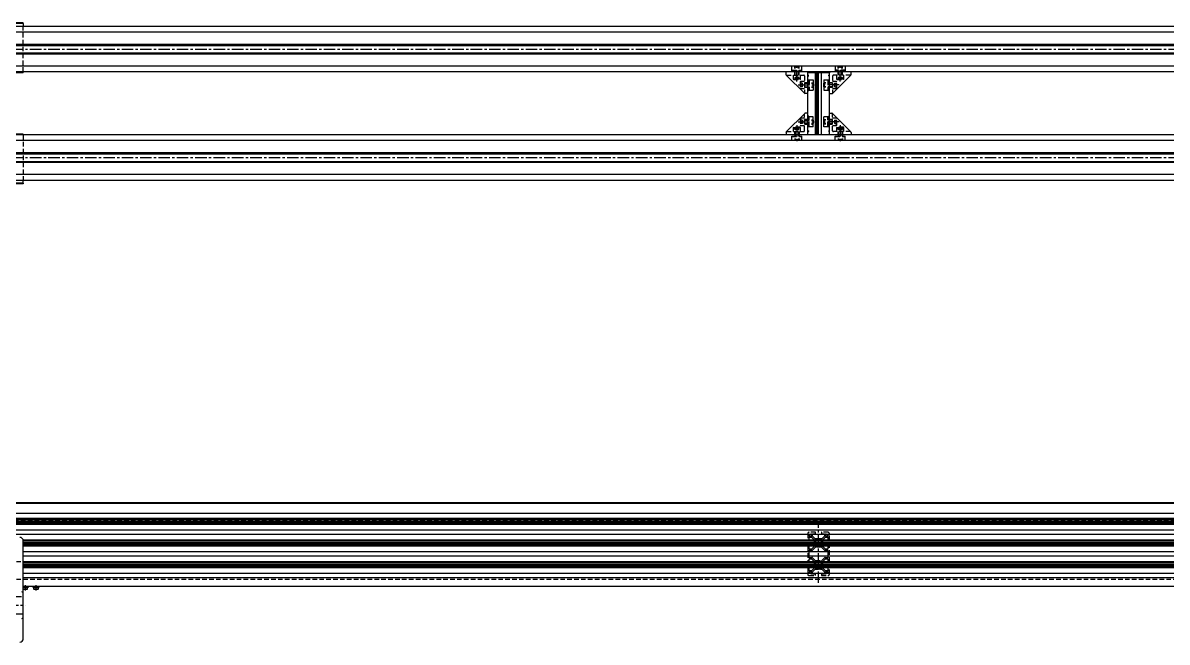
# Model space of a CAD drawing. Extents: x -2 to 4482, y -8 to 1007.
# Drawn here: x 1562 to 3145, y 115 to 972 of the extents above; entities that cross this region are included whole.
import ezdxf

# ---------------------------------------------------------------- set-up
doc = ezdxf.new("R2010")
doc.units = 0
doc.header["$LTSCALE"] = 0.5
doc.linetypes.add('CENTER', pattern=[50.8, 31.75, -6.35, 6.35, -6.35])
doc.linetypes.add('DASHED', pattern=[19.05, 12.7, -6.35])
for name, color, linetype in [('MSM_CENTER', 1, 'CENTER'), ('MSM_CONTINUOUS', 7, 'CONTINUOUS'), ('MSM_DASHED', 4, 'DASHED')]:
    doc.layers.add(name, color=color, linetype=linetype)

msp = doc.modelspace()

# ---------------------------------------------------------------- linework, layer by layer
at = {"layer": 'MSM_CENTER'}
for p, q in [((860.8, 935.5), (4010.8, 935.5)), ((2632.8, 890.6), (2632.8, 914.4)), ((2692.8, 890.6), (2692.8, 914.4)), ((2634.4, 886), (2658.2, 886)), ((2691.2, 886), (2667.4, 886)), ((2632.8, 830.4), (2632.8, 806.6)), ((2634.4, 835), (2658.2, 835)), ((2691.2, 835), (2667.4, 835)), ((2692.8, 830.4), (2692.8, 806.6)), ((860.8, 785.5), (4010.8, 785.5)), ((2662.8, 197), (2662.8, 277)), ((2627.5, 252), (2656.2, 252)), ((2669.4, 252), (2698, 252)), ((2627.5, 222), (2656.2, 222)), ((2698, 222), (2669.4, 222)), ((1565.3, 194), (1565.3, 186.4)), ((1580.3, 194), (1580.3, 186.4)), ((1544.6, 178.3), (1563.5, 178.3)), ((1540.1, 166.3), (1565.5, 166.3)), ((1546.4, 154.3), (1563.2, 154.3))]:
    msp.add_line(p, q, dxfattribs=at)
at = {"layer": 'MSM_CONTINUOUS'}
for p, q in [((4008.8, 967), (862.8, 967)), ((1562.8, 971), (1252.8, 971)), ((1562.8, 972), (1547.8, 972)), ((1562.7, 971.1), (1562.7, 971)), ((1562.8, 971.1), (1562.7, 971.1)), ((1562.8, 971.1), (1562.8, 972)), ((1562.8, 971), (1562.8, 967)), ((3889.3, 959), (982.3, 959)), ((3896.8, 942.2), (974.8, 942.2)), ((1045.4, 940.6), (3969.3, 940.6)), ((3896.8, 928.7), (974.8, 928.7)), ((1045.4, 930.3), (3969.3, 930.3)), ((4008.8, 904), (862.8, 904)), ((3889.3, 912), (982.3, 912)), ((1562.8, 903), (1252.8, 903)), ((1562.8, 903), (1562.8, 904)), ((2617.8, 900.7), (2617.8, 904)), ((2647.8, 817), (2647.8, 904)), ((2677.8, 903), (2647.8, 903)), ((2658.8, 817), (2658.8, 903)), ((2660.3, 817), (2660.3, 903)), ((2661.6, 817), (2661.6, 903)), ((2662.8, 817), (2662.8, 903)), ((2666.8, 817), (2666.8, 903)), ((2677.8, 904), (2677.8, 903)), ((2677.8, 817), (2677.8, 903)), ((2707.8, 900.7), (2707.8, 904)), ((2643.6, 874.3), (2618.1, 899.8)), ((2681.9, 874.3), (2707.4, 899.8)), ((2647.8, 874), (2644.5, 874)), ((2677.8, 874), (2681, 874)), ((2643.6, 846.6), (2618.1, 821.1)), ((2647.8, 847), (2644.5, 847)), ((2677.8, 847), (2681, 847)), ((2681.9, 846.6), (2707.4, 821.1)), ((4008.8, 817), (862.8, 817)), ((3889.3, 809), (982.3, 809)), ((1562.8, 818), (1252.8, 818)), ((1562.8, 818), (1562.8, 817)), ((2617.8, 820.2), (2617.8, 817)), ((2707.8, 820.2), (2707.8, 817)), ((3896.8, 792.2), (974.8, 792.2)), ((3896.8, 778.7), (974.8, 778.7)), ((1045.4, 790.6), (3969.3, 790.6)), ((1045.4, 780.3), (3969.3, 780.3)), ((3889.3, 762), (982.3, 762)), ((4008.8, 754), (862.8, 754)), ((1562.8, 750), (1199.8, 750)), ((1562.8, 749), (1547.8, 749)), ((1562.7, 750), (1562.7, 749.9)), ((1562.7, 749.9), (1562.8, 749.9)), ((1562.8, 750), (1562.8, 754)), ((1562.8, 749.9), (1562.8, 749)), ((3982.8, 307), (888.8, 307)), ((930.8, 308.3), (3940.8, 308.3)), ((3874.8, 293), (996.8, 293)), ((3808.8, 286), (1062.8, 286)), ((3808.8, 285.5), (1062.8, 285.5)), ((3808.8, 285), (1062.8, 285)), ((3808.8, 284.5), (1062.8, 284.5)), ((3808.8, 282.5), (1062.8, 282.5)), ((3808.8, 282), (1062.8, 282)), ((3808.8, 281.5), (1062.8, 281.5)), ((3808.8, 279.5), (1062.8, 279.5)), ((3808.8, 279), (1062.8, 279)), ((3808.8, 278.5), (1062.8, 278.5)), ((3808.8, 278), (1062.8, 278)), ((3808.8, 270), (1062.8, 270)), ((3808.8, 264), (1062.8, 264)), ((3808.8, 256), (1562.7, 256)), ((3808.8, 255.5), (1562.7, 255.5)), ((1562.8, 120), (1562.8, 255)), ((3808.8, 255), (1562.8, 255)), ((3808.8, 254.5), (1562.8, 254.5)), ((3808.8, 252.5), (1562.8, 252.5)), ((3808.8, 252), (1562.8, 252)), ((3808.8, 251.5), (1562.8, 251.5)), ((3808.8, 249.5), (1562.8, 249.5)), ((3808.8, 249), (1562.8, 249)), ((3808.8, 248.5), (1562.8, 248.5)), ((3808.8, 248), (1562.8, 248)), ((3808.8, 240), (1562.8, 240)), ((3808.8, 234), (1562.8, 234)), ((3808.8, 226), (1562.8, 226)), ((3808.8, 225.5), (1562.8, 225.5)), ((3808.8, 225), (1562.8, 225)), ((3808.8, 224.5), (1562.8, 224.5)), ((3808.8, 222.5), (1562.8, 222.5)), ((3808.8, 222), (1562.8, 222)), ((3808.8, 221.5), (1562.8, 221.5)), ((3808.8, 219.5), (1562.8, 219.5)), ((3808.8, 219), (1562.8, 219)), ((3808.8, 218.5), (1562.8, 218.5)), ((3808.8, 218), (1562.8, 218)), ((3808.8, 210), (1562.8, 210)), ((3808.8, 204), (1562.8, 204)), ((3808.8, 192), (1562.8, 192)), ((1562.8, 191.2), (1569.8, 191.2)), ((1568.8, 188.8), (1568.8, 191.2)), ((1569.8, 191.2), (1569.8, 192)), ((1575.8, 192), (1575.8, 191.2)), ((1575.8, 191.2), (1584.8, 191.2)), ((1576.8, 191.2), (1576.8, 188.8)), ((1583.8, 188.8), (1583.8, 191.2)), ((1584.8, 191.2), (1584.8, 192)), ((1562.8, 188.8), (1568.8, 188.8)), ((1562.8, 188.4), (1568.4, 188.4)), ((1568.4, 188.4), (1568.8, 188.8)), ((1576.8, 188.8), (1583.8, 188.8)), ((1576.8, 188.8), (1577.2, 188.4)), ((1577.2, 188.4), (1583.4, 188.4)), ((1583.4, 188.4), (1583.8, 188.8))]:
    msp.add_line(p, q, dxfattribs=at)
for centre, radius, start, end in [((2619, 900.7), 1.25, 180, 225), ((2706.5, 900.7), 1.25, 315, 0), ((2644.5, 875.2), 1.25, 225, 270), ((2681, 875.2), 1.25, 270, 315), ((2644.5, 845.7), 1.25, 90, 135), ((2681, 845.7), 1.25, 45, 90), ((2619, 820.2), 1.25, 135, 180), ((2706.5, 820.2), 1.25, 0, 45), ((1557.8, 255), 5, 0, 90), ((1560.8, 182.8), 2, 0, 90), ((1560.8, 149.8), 2, 270, 0), ((1557.8, 120), 5, 270, 0)]:
    msp.add_arc(centre, radius, start, end, dxfattribs=at)
at = {"layer": 'MSM_DASHED'}
for p, q in [((1562.8, 904.1), (1562.8, 966.9)), ((2625.8, 905.7), (2625.8, 912)), ((2625.8, 906.5), (2639.8, 906.5)), ((2625.8, 905.7), (2639.8, 905.7)), ((2629.7, 904), (2629.7, 899.5)), ((2629.8, 899.5), (2629.8, 912)), ((2630.3, 911.5), (2629.8, 910.9)), ((2629.8, 910.9), (2635.8, 910.9)), ((2630.3, 899.5), (2630.3, 912)), ((2630.3, 911.5), (2635.2, 911.5)), ((2635.2, 899.5), (2635.2, 912)), ((2635.8, 910.9), (2635.2, 911.5)), ((2635.8, 899.5), (2635.8, 912)), ((2635.9, 899.5), (2635.9, 904)), ((2639.8, 905.7), (2639.8, 912)), ((2685.8, 912), (2685.8, 905.7)), ((2699.8, 906.5), (2685.8, 906.5)), ((2699.8, 905.7), (2685.8, 905.7)), ((2689.7, 904), (2689.7, 899.5)), ((2689.8, 899.5), (2689.8, 912)), ((2690.3, 911.5), (2689.8, 910.9)), ((2689.8, 910.9), (2695.8, 910.9)), ((2690.3, 899.5), (2690.3, 912)), ((2690.3, 911.5), (2695.2, 911.5)), ((2695.2, 899.5), (2695.2, 912)), ((2695.8, 910.9), (2695.2, 911.5)), ((2695.8, 899.5), (2695.8, 912)), ((2695.9, 899.5), (2695.9, 904)), ((2699.8, 912), (2699.8, 905.7)), ((2618.5, 899.5), (2642.3, 899.5)), ((2627.8, 899.5), (2627.8, 894.1)), ((2627.8, 894.1), (2637.8, 894.1)), ((2627.8, 894.1), (2628.4, 893.5)), ((2628.4, 893.5), (2637.2, 893.5)), ((2629.9, 896.5), (2629.9, 893.5)), ((2629.9, 896.5), (2635.7, 896.5)), ((2632.8, 897.1), (2630.3, 896.5)), ((2631.3, 896.5), (2631.3, 893.5)), ((2635.3, 896.5), (2632.8, 897.1)), ((2634.2, 896.5), (2634.2, 893.5)), ((2635.7, 896.5), (2635.7, 893.5)), ((2637.2, 893.5), (2637.8, 894.1)), ((2637.9, 891), (2637.3, 890.4)), ((2637.3, 890.4), (2637.3, 881.6)), ((2640.3, 888.5), (2637.3, 888.5)), ((2637.8, 894.1), (2637.8, 899.5)), ((2643.3, 891), (2637.9, 891)), ((2637.9, 891), (2637.9, 881)), ((2640.3, 888.5), (2640.3, 883.5)), ((2640.9, 886), (2640.3, 888.5)), ((2643.3, 898.5), (2643.3, 874.7)), ((2647.8, 889.1), (2643.3, 889.1)), ((2643.3, 889), (2655.3, 889)), ((2643.3, 888.4), (2655.3, 888.4)), ((2647.8, 899.9), (2648.5, 899.7)), ((2648.5, 898.2), (2647.8, 898.1)), ((2648.8, 898.5), (2648.8, 899.4)), ((2649, 893), (2649, 879)), ((2649, 893), (2655.3, 893)), ((2649.8, 893), (2649.8, 879)), ((2654.7, 889), (2654.7, 883)), ((2655.3, 888.4), (2654.7, 889)), ((2655.3, 893), (2655.3, 879)), ((2655.3, 888.4), (2655.3, 883.5)), ((2670.3, 893), (2670.3, 879)), ((2670.3, 893), (2676.6, 893)), ((2682.3, 889), (2670.3, 889)), ((2670.8, 889), (2670.3, 888.4)), ((2682.3, 888.4), (2670.3, 888.4)), ((2670.3, 883.5), (2670.3, 888.4)), ((2670.8, 883), (2670.8, 889)), ((2675.8, 893), (2675.8, 879)), ((2676.6, 893), (2676.6, 879)), ((2676.8, 898.5), (2676.8, 899.4)), ((2677, 899.7), (2677.8, 899.9)), ((2677.8, 898.1), (2677, 898.2)), ((2682.3, 889.1), (2677.8, 889.1)), ((2682.3, 898.5), (2682.3, 874.7)), ((2687.7, 891), (2682.3, 891)), ((2707, 899.5), (2683.3, 899.5)), ((2685.3, 888.5), (2684.6, 886)), ((2685.3, 888.5), (2688.3, 888.5)), ((2685.3, 883.5), (2685.3, 888.5)), ((2687.7, 881), (2687.7, 891)), ((2688.3, 890.4), (2687.7, 891)), ((2687.8, 899.5), (2687.8, 894.1)), ((2687.8, 894.1), (2688.4, 893.5)), ((2687.8, 894.1), (2697.8, 894.1)), ((2688.3, 881.6), (2688.3, 890.4)), ((2688.4, 893.5), (2697.2, 893.5)), ((2689.9, 896.5), (2689.9, 893.5)), ((2689.9, 896.5), (2695.7, 896.5)), ((2692.8, 897.1), (2690.3, 896.5)), ((2691.3, 896.5), (2691.3, 893.5)), ((2695.3, 896.5), (2692.8, 897.1)), ((2694.2, 896.5), (2694.2, 893.5)), ((2695.7, 896.5), (2695.7, 893.5)), ((2697.2, 893.5), (2697.8, 894.1)), ((2697.8, 894.1), (2697.8, 899.5)), ((2640.3, 886), (2637.3, 886)), ((2640.3, 883.5), (2637.3, 883.5)), ((2637.3, 881.6), (2637.9, 881)), ((2637.9, 881), (2643.3, 881)), ((2640.3, 883.5), (2640.9, 886)), ((2643.3, 883.5), (2655.3, 883.5)), ((2643.3, 883), (2655.3, 883)), ((2643.3, 882.9), (2647.8, 882.9)), ((2647.8, 879.4), (2648.5, 879.2)), ((2648.5, 877.7), (2647.8, 877.6)), ((2648.8, 878), (2648.8, 878.9)), ((2649, 879), (2655.3, 879)), ((2654.7, 883), (2655.3, 883.5)), ((2682.3, 883.5), (2670.3, 883.5)), ((2670.3, 883.5), (2670.8, 883)), ((2682.3, 883), (2670.3, 883)), ((2670.3, 879), (2676.6, 879)), ((2676.8, 878), (2676.8, 878.9)), ((2677, 879.2), (2677.8, 879.4)), ((2677.8, 877.6), (2677, 877.7)), ((2677.8, 882.9), (2682.3, 882.9)), ((2682.3, 881), (2687.7, 881)), ((2684.6, 886), (2685.3, 883.5)), ((2685.3, 886), (2688.3, 886)), ((2685.3, 883.5), (2688.3, 883.5)), ((2687.7, 881), (2688.3, 881.6)), ((2637.9, 840), (2637.3, 839.4)), ((2637.3, 839.4), (2637.3, 830.6)), ((2643.3, 840), (2637.9, 840)), ((2637.9, 840), (2637.9, 830)), ((2643.3, 822.5), (2643.3, 846.2)), ((2647.8, 843.4), (2648.5, 843.2)), ((2648.5, 841.7), (2647.8, 841.6)), ((2648.8, 842.9), (2648.8, 842)), ((2649, 828), (2649, 842)), ((2655.3, 842), (2649, 842)), ((2649.8, 828), (2649.8, 842)), ((2655.3, 828), (2655.3, 842)), ((2676.6, 842), (2670.3, 842)), ((2670.3, 828), (2670.3, 842)), ((2675.8, 828), (2675.8, 842)), ((2676.6, 828), (2676.6, 842)), ((2676.8, 842.9), (2676.8, 842)), ((2677, 843.2), (2677.8, 843.4)), ((2677.8, 841.6), (2677, 841.7)), ((2682.3, 822.5), (2682.3, 846.2)), ((2687.7, 840), (2682.3, 840)), ((2688.3, 839.4), (2687.7, 840)), ((2687.7, 830), (2687.7, 840)), ((2688.3, 830.6), (2688.3, 839.4)), ((2628.4, 827.5), (2627.8, 826.9)), ((2627.8, 826.9), (2627.8, 821.5)), ((2637.8, 826.9), (2627.8, 826.9)), ((2637.2, 827.5), (2628.4, 827.5)), ((2629.9, 824.5), (2629.9, 827.5)), ((2635.7, 824.5), (2629.9, 824.5)), ((2630.3, 824.5), (2632.8, 823.8)), ((2631.3, 824.5), (2631.3, 827.5)), ((2632.8, 823.8), (2635.3, 824.5)), ((2634.2, 824.5), (2634.2, 827.5)), ((2635.7, 824.5), (2635.7, 827.5)), ((2637.8, 826.9), (2637.2, 827.5)), ((2640.3, 837.5), (2637.3, 837.5)), ((2640.3, 835), (2637.3, 835)), ((2640.3, 832.5), (2637.3, 832.5)), ((2637.3, 830.6), (2637.9, 830)), ((2637.8, 821.5), (2637.8, 826.9)), ((2637.9, 830), (2643.3, 830)), ((2640.3, 837.5), (2640.3, 832.5)), ((2640.9, 835), (2640.3, 837.5)), ((2640.3, 832.5), (2640.9, 835)), ((2647.8, 838.1), (2643.3, 838.1)), ((2643.3, 838), (2655.3, 838)), ((2643.3, 837.4), (2655.3, 837.4)), ((2643.3, 832.5), (2655.3, 832.5)), ((2643.3, 832), (2655.3, 832)), ((2643.3, 831.9), (2647.8, 831.9)), ((2655.3, 828), (2649, 828)), ((2654.7, 838), (2654.7, 832)), ((2655.3, 837.4), (2654.7, 838)), ((2654.7, 832), (2655.3, 832.5)), ((2655.3, 837.4), (2655.3, 832.5)), ((2682.3, 838), (2670.3, 838)), ((2670.8, 838), (2670.3, 837.4)), ((2682.3, 837.4), (2670.3, 837.4)), ((2670.3, 832.5), (2670.3, 837.4)), ((2682.3, 832.5), (2670.3, 832.5)), ((2670.3, 832.5), (2670.8, 832)), ((2682.3, 832), (2670.3, 832)), ((2676.6, 828), (2670.3, 828)), ((2670.8, 832), (2670.8, 838)), ((2682.3, 838.1), (2677.8, 838.1)), ((2677.8, 831.9), (2682.3, 831.9)), ((2682.3, 830), (2687.7, 830)), ((2685.3, 837.5), (2684.6, 835)), ((2684.6, 835), (2685.3, 832.5)), ((2685.3, 837.5), (2688.3, 837.5)), ((2685.3, 832.5), (2685.3, 837.5)), ((2685.3, 835), (2688.3, 835)), ((2685.3, 832.5), (2688.3, 832.5)), ((2687.7, 830), (2688.3, 830.6)), ((2688.4, 827.5), (2687.8, 826.9)), ((2697.8, 826.9), (2687.8, 826.9)), ((2687.8, 826.9), (2687.8, 821.5)), ((2697.2, 827.5), (2688.4, 827.5)), ((2689.9, 824.5), (2689.9, 827.5)), ((2695.7, 824.5), (2689.9, 824.5)), ((2690.3, 824.5), (2692.8, 823.8)), ((2691.3, 824.5), (2691.3, 827.5)), ((2692.8, 823.8), (2695.3, 824.5)), ((2694.2, 824.5), (2694.2, 827.5)), ((2695.7, 824.5), (2695.7, 827.5)), ((2697.8, 826.9), (2697.2, 827.5)), ((2697.8, 821.5), (2697.8, 826.9)), ((1562.8, 816.9), (1562.8, 754.1)), ((2618.5, 821.5), (2642.3, 821.5)), ((2625.8, 815.3), (2639.8, 815.3)), ((2625.8, 809), (2625.8, 815.3)), ((2625.8, 814.5), (2639.8, 814.5)), ((2629.7, 821.5), (2629.7, 817)), ((2629.8, 821.5), (2629.8, 809)), ((2635.8, 810), (2629.8, 810)), ((2629.8, 810), (2630.3, 809.5)), ((2630.3, 821.5), (2630.3, 809)), ((2635.2, 809.5), (2630.3, 809.5)), ((2635.2, 821.5), (2635.2, 809)), ((2635.2, 809.5), (2635.8, 810)), ((2635.8, 821.5), (2635.8, 809)), ((2635.9, 817), (2635.9, 821.5)), ((2639.8, 809), (2639.8, 815.3)), ((2647.8, 822.9), (2648.5, 822.7)), ((2648.5, 821.2), (2647.8, 821.1)), ((2648.8, 822.4), (2648.8, 821.5)), ((2676.8, 822.4), (2676.8, 821.5)), ((2677, 822.7), (2677.8, 822.9)), ((2677.8, 821.1), (2677, 821.2)), ((2707, 821.5), (2683.3, 821.5)), ((2685.8, 815.3), (2699.8, 815.3)), ((2685.8, 809), (2685.8, 815.3)), ((2685.8, 814.5), (2699.8, 814.5)), ((2689.7, 821.5), (2689.7, 817)), ((2689.8, 821.5), (2689.8, 809)), ((2695.8, 810), (2689.8, 810)), ((2689.8, 810), (2690.3, 809.5)), ((2695.8, 810), (2689.8, 810)), ((2689.8, 810), (2690.3, 809.5)), ((2690.3, 821.5), (2690.3, 809)), ((2695.2, 809.5), (2690.3, 809.5)), ((2695.2, 809.5), (2690.3, 809.5)), ((2695.2, 821.5), (2695.2, 809)), ((2695.2, 809.5), (2695.8, 810)), ((2695.2, 809.5), (2695.8, 810)), ((2695.8, 821.5), (2695.8, 809)), ((2695.9, 817), (2695.9, 821.5)), ((2699.8, 809), (2699.8, 815.3)), ((930.8, 283.7), (3940.8, 283.7)), ((2431.8, 281.5), (1726.8, 281.5)), ((3144.8, 281.5), (2439.8, 281.5)), ((2647.8, 265), (2647.8, 256.4)), ((2648.2, 256), (2649.4, 256)), ((2649.6, 262.1), (2649.6, 261.9)), ((2658.4, 267), (2649.8, 267)), ((2649.8, 256.4), (2649.8, 260.2)), ((2649.8, 260.2), (2653.1, 260.2)), ((2650.1, 261.4), (2652.8, 261.4)), ((2652.8, 264.5), (2652.6, 264.5)), ((2653.1, 260.2), (2656.8, 256.6)), ((2653.3, 261.9), (2653.3, 264)), ((2654.5, 261.7), (2654.5, 265)), ((2654.5, 265), (2658.4, 265)), ((2658.2, 258), (2654.5, 261.7)), ((2656.8, 256.6), (2656.8, 252.7)), ((2658, 256.4), (2658, 254.7)), ((2658, 254.6), (2658.1, 253.8)), ((2660.3, 258), (2658.2, 258)), ((2660.1, 256.8), (2658.4, 256.8)), ((2658.5, 253.5), (2659.1, 253.5)), ((2658.8, 265.4), (2658.8, 266.6)), ((2661, 256.6), (2660.2, 256.8)), ((2661.6, 257.8), (2660.3, 258)), ((2661.3, 255.6), (2661.3, 256.3)), ((2661.9, 257.9), (2661.6, 257.8)), ((2662.8, 257.7), (2662.4, 257.9)), ((2663.2, 257.9), (2662.8, 257.7)), ((2667.4, 258), (2663.4, 258)), ((2664.3, 256.3), (2664.3, 255.6)), ((2665.4, 256.8), (2664.6, 256.6)), ((2667.2, 256.8), (2665.4, 256.8)), ((2666.4, 253.5), (2667, 253.5)), ((2666.8, 266.6), (2666.8, 265.4)), ((2675.8, 267), (2667.2, 267)), ((2667.2, 265), (2671, 265)), ((2671, 261.7), (2667.4, 258)), ((2667.4, 253.8), (2667.6, 254.6)), ((2667.6, 254.7), (2667.6, 256.4)), ((2668.5, 253.2), (2668.8, 254.5)), ((2668.8, 256.6), (2672.4, 260.2)), ((2668.8, 254.5), (2668.8, 256.6)), ((2671, 265), (2671, 261.7)), ((2672.2, 264), (2672.2, 261.9)), ((2672.4, 260.2), (2675.8, 260.2)), ((2673, 264.5), (2672.7, 264.5)), ((2672.7, 261.4), (2675.5, 261.4)), ((2675.8, 260.2), (2675.8, 256.4)), ((2676, 261.9), (2676, 262.1)), ((2676.2, 256), (2677.4, 256)), ((2677.8, 256.4), (2677.8, 265)), ((2647.8, 247.6), (2647.8, 226.4)), ((2649.4, 248), (2648.2, 248)), ((2649.4, 240.7), (2649.4, 233.2)), ((2649.8, 243.7), (2649.8, 247.6)), ((2653.1, 243.7), (2649.8, 243.7)), ((2653.5, 241.7), (2650.4, 241.7)), ((2656.8, 247.4), (2653.1, 243.7)), ((2658.1, 245.9), (2654.2, 242)), ((2656.8, 252.4), (2657.1, 252)), ((2657.1, 252), (2656.8, 251.6)), ((2656.8, 251.1), (2657, 250.8)), ((2657, 250.8), (2656.8, 249.5)), ((2656.8, 249.5), (2656.8, 247.4)), ((2658.1, 250.2), (2658, 249.4)), ((2658, 249.3), (2658, 247.6)), ((2658.4, 247.2), (2660.1, 247.2)), ((2659.1, 250.5), (2658.5, 250.5)), ((2666.7, 246.2), (2658.8, 246.2)), ((2660.2, 247.2), (2661, 247.4)), ((2661.3, 247.7), (2661.3, 248.4)), ((2664.3, 248.4), (2664.3, 247.7)), ((2664.6, 247.4), (2665.4, 247.2)), ((2665.4, 247.2), (2667.2, 247.2)), ((2667, 250.5), (2666.4, 250.5)), ((2667.6, 249.4), (2667.4, 250.2)), ((2671.3, 242), (2667.5, 245.9)), ((2667.6, 247.6), (2667.6, 249.3)), ((2668.7, 252.9), (2668.5, 253.2)), ((2668.5, 252), (2668.7, 252.4)), ((2668.7, 251.6), (2668.5, 252)), ((2668.8, 247.4), (2668.8, 251.3)), ((2672.4, 243.7), (2668.8, 247.4)), ((2675.2, 241.7), (2672, 241.7)), ((2675.8, 243.7), (2672.4, 243.7)), ((2675.8, 247.6), (2675.8, 243.7)), ((2677.4, 248), (2676.2, 248)), ((2676.2, 233.2), (2676.2, 240.7)), ((2677.8, 226.4), (2677.8, 247.6)), ((3940.8, 226.1), (1534.2, 226.1)), ((2648.2, 226), (2649.4, 226)), ((2649.8, 226.4), (2649.8, 230.2)), ((2649.8, 230.2), (2653.1, 230.2)), ((2650.4, 232.2), (2653.5, 232.2)), ((2653.1, 230.2), (2656.8, 226.6)), ((2654.2, 232), (2658.1, 228.1)), ((2656.8, 226.6), (2656.8, 222.7)), ((2656.8, 222.4), (2657.1, 222)), ((2657.1, 222), (2656.8, 221.6)), ((2658, 226.4), (2658, 224.7)), ((2658, 224.6), (2658.1, 223.8)), ((2660.1, 226.8), (2658.4, 226.8)), ((2658.5, 223.5), (2659.1, 223.5)), ((2658.8, 227.8), (2666.7, 227.8)), ((2661, 226.6), (2660.2, 226.8)), ((2661.3, 225.6), (2661.3, 226.3)), ((2664.3, 226.3), (2664.3, 225.6)), ((2665.4, 226.8), (2664.6, 226.6)), ((2667.2, 226.8), (2665.4, 226.8)), ((2666.4, 223.5), (2667, 223.5)), ((2667.4, 223.8), (2667.6, 224.6)), ((2667.5, 228.1), (2671.3, 232)), ((2667.6, 224.7), (2667.6, 226.4)), ((2668.5, 223.2), (2668.8, 224.5)), ((2668.7, 222.9), (2668.5, 223.2)), ((2668.5, 222), (2668.7, 222.4)), ((2668.7, 221.6), (2668.5, 222)), ((2668.8, 226.6), (2672.4, 230.2)), ((2668.8, 224.5), (2668.8, 226.6)), ((2672, 232.2), (2675.2, 232.2)), ((2672.4, 230.2), (2675.8, 230.2)), ((2675.8, 230.2), (2675.8, 226.4)), ((2676.2, 226), (2677.4, 226)), ((2647.8, 217.6), (2647.8, 209)), ((2649.4, 218), (2648.2, 218)), ((2649.6, 212), (2649.6, 211.9)), ((2649.8, 213.7), (2649.8, 217.6)), ((2653.1, 213.7), (2649.8, 213.7)), ((2649.8, 207), (2658.4, 207)), ((2652.8, 212.5), (2650.1, 212.5)), ((2652.6, 209.5), (2652.8, 209.5)), ((2656.8, 217.4), (2653.1, 213.7)), ((2653.3, 210), (2653.3, 212)), ((2654.5, 212.3), (2658.2, 216)), ((2654.5, 209), (2654.5, 212.3)), ((2658.4, 209), (2654.5, 209)), ((2656.8, 221.1), (2657, 220.8)), ((2657, 220.8), (2656.8, 219.5)), ((2656.8, 219.5), (2656.8, 217.4)), ((2658.1, 220.2), (2658, 219.4)), ((2658, 219.3), (2658, 217.6)), ((2658.2, 216), (2662.1, 216)), ((2658.4, 217.2), (2660.1, 217.2)), ((2659.1, 220.5), (2658.5, 220.5)), ((2658.8, 207.4), (2658.8, 208.6)), ((2660.2, 217.2), (2661, 217.4)), ((2661.3, 217.7), (2661.3, 218.4)), ((2662.4, 216.1), (2662.8, 216.3)), ((2662.8, 216.3), (2663.2, 216.1)), ((2663.7, 216.1), (2664, 216.2)), ((2664, 216.2), (2665.3, 216)), ((2664.3, 218.4), (2664.3, 217.7)), ((2664.6, 217.4), (2665.4, 217.2)), ((2665.3, 216), (2667.4, 216)), ((2665.4, 217.2), (2667.2, 217.2)), ((2667, 220.5), (2666.4, 220.5)), ((2666.8, 208.6), (2666.8, 207.4)), ((2671, 209), (2667.2, 209)), ((2667.2, 207), (2675.8, 207)), ((2667.6, 219.4), (2667.4, 220.2)), ((2667.4, 216), (2671, 212.3)), ((2667.6, 217.6), (2667.6, 219.3)), ((2668.8, 217.4), (2668.8, 221.3)), ((2672.4, 213.7), (2668.8, 217.4)), ((2671, 212.3), (2671, 209)), ((2672.2, 212), (2672.2, 210)), ((2675.8, 213.7), (2672.4, 213.7)), ((2675.5, 212.5), (2672.7, 212.5)), ((2672.7, 209.5), (2673, 209.5)), ((2675.8, 217.6), (2675.8, 213.7)), ((2676, 211.9), (2676, 212)), ((2677.4, 218), (2676.2, 218)), ((2677.8, 209), (2677.8, 217.6)), ((3940.8, 201.5), (1508.8, 201.5))]:
    msp.add_line(p, q, dxfattribs=at)
for centre, radius, start, end in [((2642.3, 898.5), 1, 0, 90), ((2648.5, 899.4), 0.3, 360, 80), ((2648.5, 898.5), 0.3, 280, 0), ((2677.1, 899.4), 0.3, 100, 180), ((2677.1, 898.5), 0.3, 180, 260), ((2683.3, 898.5), 1, 90, 180), ((2648.5, 878.9), 0.3, 360, 80), ((2648.5, 878), 0.3, 280, 0), ((2677.1, 878.9), 0.3, 100, 180), ((2677.1, 878), 0.3, 180, 260), ((2648.5, 842.9), 0.3, 360, 80), ((2648.5, 842), 0.3, 280, 0), ((2677.1, 842.9), 0.3, 100, 180), ((2677.1, 842), 0.3, 180, 260), ((2642.3, 822.5), 1, 270, 0), ((2648.5, 822.4), 0.3, 360, 80), ((2648.5, 821.5), 0.3, 280, 0), ((2677.1, 822.4), 0.3, 100, 180), ((2677.1, 821.5), 0.3, 180, 260), ((2683.3, 822.5), 1, 180, 270), ((2649.8, 265), 2, 90, 180), ((2648.2, 256.4), 0.4, 180, 270), ((2649.4, 256.4), 0.4, 270, 0), ((2650.1, 262.1), 0.5, 109.8539, 180), ((2650.1, 261.9), 0.5, 180, 270), ((2648.3, 267.1), 4.8, 289.8539, 324.2037), ((2652.6, 264), 0.5, 90, 144.2037), ((2652.8, 264), 0.5, 0, 90), ((2652.8, 261.9), 0.5, 270, 0), ((2658.4, 256.4), 0.4, 90, 180), ((2658.4, 254.7), 0.4, 180, 191), ((2658.5, 253.9), 0.4, 191, 270), ((2658.4, 266.6), 0.4, 0, 90), ((2658.4, 265.4), 0.4, 270, 0), ((2659.1, 253.1), 0.4, 343.1736, 90), ((2660.1, 256.4), 0.4, 79, 90), ((2660.9, 256.3), 0.4, 0, 79), ((2661.7, 255.6), 0.4, 180, 286.8264), ((2662.8, 252), 3.4, 73.1736, 106.8264), ((2662.1, 257.5), 0.5, 60, 120), ((2663.4, 257.5), 0.5, 90, 120), ((2663.9, 255.6), 0.4, 253.1735, 0), ((2664.7, 256.3), 0.4, 101, 180), ((2665.4, 256.4), 0.4, 90, 101), ((2666.4, 253.1), 0.4, 90, 196.8264), ((2667.2, 266.6), 0.4, 90, 180), ((2667.2, 265.4), 0.4, 180, 270), ((2667, 253.9), 0.4, 270, 349), ((2667.2, 256.4), 0.4, 0, 90), ((2667.2, 254.7), 0.4, 349, 0), ((2672.7, 264), 0.5, 90, 180), ((2672.7, 261.9), 0.5, 180, 270), ((2673, 264), 0.5, 35.7963, 90), ((2677.3, 267.1), 4.8, 215.7963, 250.1461), ((2675.5, 261.9), 0.5, 270, 0), ((2675.5, 262.1), 0.5, 0, 70.1461), ((2675.8, 265), 2, 0, 90), ((2676.2, 256.4), 0.4, 180, 270), ((2677.4, 256.4), 0.4, 270, 0), ((2648.2, 247.6), 0.4, 90, 180), ((2649.4, 247.6), 0.4, 0, 90), ((2650.4, 240.7), 1, 90, 180), ((2653.5, 242.7), 1, 270, 315), ((2657.3, 252.7), 0.5, 180, 210), ((2657.3, 251.3), 0.5, 150, 210), ((2658.4, 249.3), 0.4, 169, 180), ((2658.4, 247.6), 0.4, 180, 270), ((2658.5, 250.1), 0.4, 90, 169), ((2658.8, 245.2), 1, 90, 135), ((2659.1, 250.9), 0.4, 270, 16.8264), ((2662.8, 252), 3.4, 163.1736, 196.8264), ((2660.1, 247.6), 0.4, 270, 281), ((2660.9, 247.7), 0.4, 281, 0), ((2661.7, 248.4), 0.4, 73.1736, 180), ((2662.8, 252), 3.4, 253.1736, 286.8264), ((2663.9, 248.4), 0.4, 0, 106.8264), ((2664.7, 247.7), 0.4, 180, 259), ((2665.4, 247.6), 0.4, 259, 270), ((2662.8, 252), 3.4, 343.1736, 16.8264), ((2666.4, 250.9), 0.4, 163.1736, 270), ((2666.7, 245.2), 1, 45, 90), ((2667, 250.1), 0.4, 11, 90), ((2667.2, 247.6), 0.4, 270, 0), ((2667.2, 249.3), 0.4, 0, 11), ((2668.3, 252.7), 0.5, 330, 30), ((2668.3, 251.3), 0.5, 0, 30), ((2672, 242.7), 1, 225, 270), ((2675.2, 240.7), 1, 0, 90), ((2676.2, 247.6), 0.4, 90, 180), ((2677.4, 247.6), 0.4, 0, 90), ((2648.2, 226.4), 0.4, 180, 270), ((2650.4, 233.2), 1, 180, 270), ((2649.4, 226.4), 0.4, 270, 0), ((2653.5, 231.2), 1, 45, 90), ((2657.3, 222.7), 0.5, 180, 210), ((2657.3, 221.3), 0.5, 150, 210), ((2658.4, 226.4), 0.4, 90, 180), ((2658.4, 224.7), 0.4, 180, 191), ((2658.8, 228.8), 1, 225, 270), ((2658.5, 223.9), 0.4, 191, 270), ((2659.1, 223.1), 0.4, 343.1736, 90), ((2662.8, 222), 3.4, 163.1736, 196.8264), ((2660.1, 226.4), 0.4, 79, 90), ((2660.9, 226.3), 0.4, 0, 79), ((2661.7, 225.6), 0.4, 180, 286.8264), ((2662.8, 222), 3.4, 73.1736, 106.8264), ((2663.9, 225.6), 0.4, 253.1736, 0), ((2664.7, 226.3), 0.4, 101, 180), ((2665.4, 226.4), 0.4, 90, 101), ((2666.4, 223.1), 0.4, 90, 196.8264), ((2662.8, 222), 3.4, 343.1736, 16.8264), ((2666.7, 228.8), 1, 270, 315), ((2667, 223.9), 0.4, 270, 349), ((2667.2, 226.4), 0.4, 0, 90), ((2667.2, 224.7), 0.4, 349, 0), ((2668.3, 222.7), 0.5, 330, 30), ((2668.3, 221.3), 0.5, 0, 30), ((2672, 231.2), 1, 90, 135), ((2675.2, 233.2), 1, 270, 0), ((2676.2, 226.4), 0.4, 180, 270), ((2677.4, 226.4), 0.4, 270, 0), ((2648.2, 217.6), 0.4, 90, 180), ((2649.8, 209), 2, 180, 270), ((2649.4, 217.6), 0.4, 0, 90), ((2650.1, 212), 0.5, 90, 180), ((2650.1, 211.9), 0.5, 180, 250.1461), ((2648.3, 206.9), 4.8, 35.7963, 70.1461), ((2652.6, 210), 0.5, 215.7963, 270), ((2652.8, 212), 0.5, 0, 90), ((2652.8, 210), 0.5, 270, 0), ((2658.4, 219.3), 0.4, 169, 180), ((2658.4, 217.6), 0.4, 180, 270), ((2658.5, 220.1), 0.4, 90, 169), ((2658.4, 208.6), 0.4, 0, 90), ((2658.4, 207.4), 0.4, 270, 0), ((2659.1, 220.9), 0.4, 270, 16.8264), ((2660.1, 217.6), 0.4, 270, 281), ((2660.9, 217.7), 0.4, 281, 0), ((2661.7, 218.4), 0.4, 73.1736, 180), ((2662.8, 222), 3.4, 253.1736, 286.8264), ((2662.1, 216.5), 0.5, 270, 300), ((2663.4, 216.5), 0.5, 240, 300), ((2663.9, 218.4), 0.4, 0, 106.8264), ((2664.7, 217.7), 0.4, 180, 259), ((2665.4, 217.6), 0.4, 259, 270), ((2666.4, 220.9), 0.4, 163.1736, 270), ((2667.2, 208.6), 0.4, 90, 180), ((2667.2, 207.4), 0.4, 180, 270), ((2667, 220.1), 0.4, 11, 90), ((2667.2, 217.6), 0.4, 270, 0), ((2667.2, 219.3), 0.4, 0, 11), ((2672.7, 212), 0.5, 90, 180), ((2672.7, 210), 0.5, 180, 270), ((2673, 210), 0.5, 270, 324.2037), ((2677.3, 206.9), 4.8, 109.8539, 144.2037), ((2675.5, 212), 0.5, 0, 90), ((2675.5, 211.9), 0.5, 289.8539, 0), ((2676.2, 217.6), 0.4, 90, 180), ((2675.8, 209), 2, 270, 0), ((2677.4, 217.6), 0.4, 0, 90)]:
    msp.add_arc(centre, radius, start, end, dxfattribs=at)

doc.saveas('drawing.dxf')
